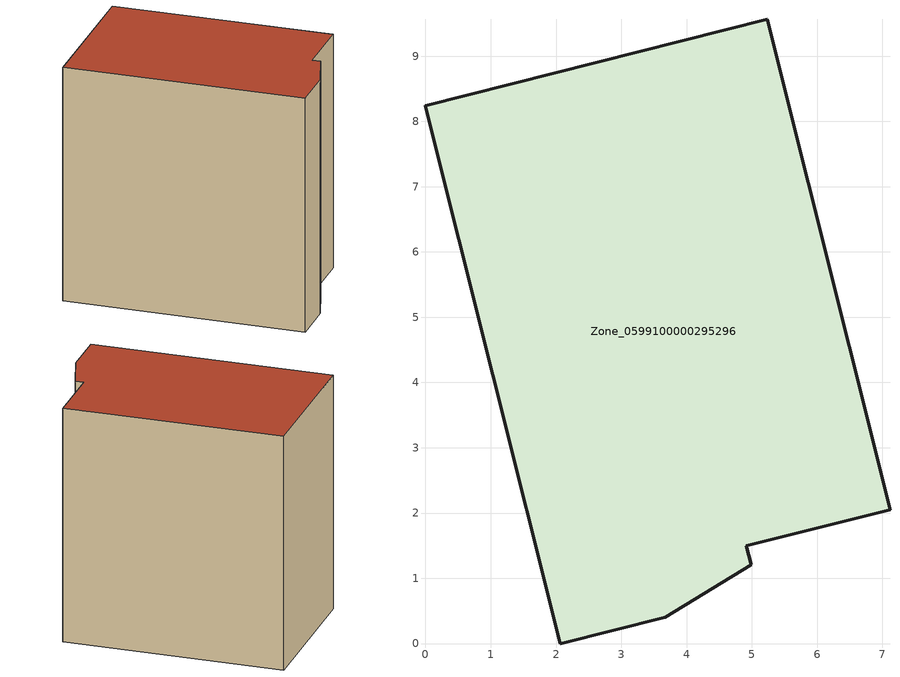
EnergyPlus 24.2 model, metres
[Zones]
Zone_0599100000295296
 floor ground (C_G): 0,8.24 5.24,9.56 7.12,2.05 4.92,1.5 4.99,1.21 3.67,0.4 2.07,0 z0
 wall outside (C_F): 5.24,9.56 0,8.24 2.07,0 3.67,0.4 4.99,1.21 4.92,1.5 7.12,2.05 5.24,9.56 z0:8.5
 roof outside (C_R): 3.67,0.4 4.99,1.21 4.92,1.5 7.12,2.05 5.24,9.56 0,8.24 2.07,0 z8.5
[BUILDING]
Pand.0599100000295296: North Axis=0; Terrain=City; Loads Convergence Tolerance Value=0.04; Temperature Convergence Tolerance Value=0.4; Solar Distribution=FullExterior; Maximum Number of Warmup Days=25; Minimum Number of Warmup Days=1
[Site:Location]
Rotterdam.The.Hague.AP_ZH_NLD Design_Conditions: Latitude=51.96; Longitude=4.45; Time Zone=1; Elevation=-4.5
[SITE:GROUNDTEMPERATURE:BUILDINGSURFACE]
18, 18, 18, 18, 18, 18, 18, 18, 18, 18, 18, 18
[MATERIAL] Thermal Absorptance=0.9; Solar Absorptance=0.7; Visible Absorptance=0.7
Name | Roughness | Thickness | Conductivity | Density | Specific Heat
G.TI.1975-1991 | MediumSmooth | 0.15 | 0.288461 | 540 | 1210
F.TI.1975-1991 | Rough | 0.3 | 0.230769 | 1920 | 840
R.TI.1975-1991 | MediumRough | 0.2 | 0.153846 | 1500 | 1000
[CONSTRUCTION]
C_G: G.TI.1975-1991
C_F: F.TI.1975-1991
C_R: R.TI.1975-1991
[ZONE]
Zone_0599100000295296: Type=1; Multiplier=1; Ceiling Height=Autocalculate; Volume=Autocalculate; Floor Area=autocalculate; Part of Total Floor Area=Yes
[ZONEINFILTRATION:DESIGNFLOWRATE]
Infil_Zone_0599100000295296: Zone or ZoneList or Space or SpaceList=Zone_0599100000295296; Schedule=AlwaysOn; Design Flow Rate Calculation Method=Flow/Area; Flow Rate per Floor Area=0.003; Constant Term Coefficient=1; Temperature Term Coefficient=0; Velocity Term Coefficient=0; Velocity Squared Term Coefficient=0
[HVACTEMPLATE:ZONE:IDEALLOADSAIRSYSTEM]
Zone_0599100000295296: Maximum Heating Supply Air Temperature=50; Minimum Cooling Supply Air Temperature=13; Maximum Heating Supply Air Humidity Ratio=0.0156; Minimum Cooling Supply Air Humidity Ratio=0.0077; Heating Limit=NoLimit; Cooling Limit=NoLimit; Dehumidification Control Type=ConstantSensibleHeatRatio; Cooling Sensible Heat Ratio=0.7; Dehumidification Setpoint=60; Humidification Control Type=None; Humidification Setpoint=30; Outdoor Air Method=None; Outdoor Air Flow Rate per Person=0.00944; Outdoor Air Flow Rate per Zone Floor Area=0; Outdoor Air Flow Rate per Zone=0; Demand Controlled Ventilation Type=None; Outdoor Air Economizer Type=NoEconomizer; Heat Recovery Type=None; Sensible Heat Recovery Effectiveness=0.7; Latent Heat Recovery Effectiveness=0.65
[ZONECONTROL:THERMOSTAT]
ThermostatControl_Zone_0599100000295296: Zone or ZoneList=Zone_0599100000295296; Control Type Schedule=DualSetpointControlType; Control 1=Thermostat_Zone_0599100000295296; Temperature Difference Between Cutout And Setpoint=0
[THERMOSTATSETPOINT:DUALSETPOINT]
Thermostat_Zone_0599100000295296: Heating Setpoint Temperature Schedule=HeatingSetpoint_Zone_0599100000295296; Cooling Setpoint Temperature Schedule=CoolingSetpoint_Zone_0599100000295296
[SCHEDULE:COMPACT]
HeatingSetpoint_Zone_0599100000295296: Through: 12/31, For: AllDays, Until: 24:00, 21
CoolingSetpoint_Zone_0599100000295296: Through: 12/31, For: AllDays, Until: 24:00, 24
DualSetpointControlType: Through: 12/31, For: AllDays, Until: 24:00, 4
AlwaysOn: Through: 12/31, For: AllDays, Until: 24:00, 1
